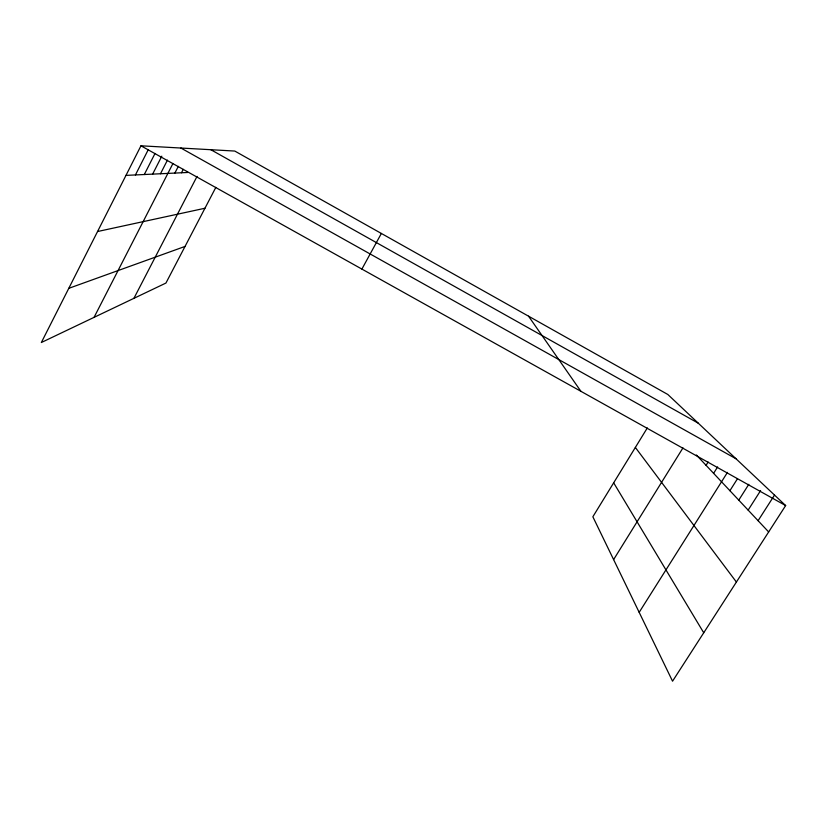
<?xml version="1.0" encoding="UTF-8"?>
<svg xmlns="http://www.w3.org/2000/svg" width="827" height="827" viewBox="0 0 827 827"><rect width="100%" height="100%" fill="white"/><g stroke="black" fill="none" stroke-linecap="round" stroke-linejoin="round"><path stroke-width="1.24" d="M647.314 427.941L592.856 516.772L672.547 681.2L785.65 505.566L667.823 394.479L234.775 151.052L140.962 145.8L41.35 342.512L165.938 283.051L215.857 187.336M135.432 174.942L148.229 149.739M144.301 174.528L155.031 153.44M152.633 174.135L161.792 156.189M160.479 173.763L167.447 160.128M94.061 317.351L172.967 163.477M174.869 173.081L178.322 166.351M181.485 172.771L183.253 169.339M133.912 298.34L197.043 176.389M361.895 269.085L381.361 233.452M613.613 559.59L682.968 447.893M706.072 465.322L708.129 462.035M713.598 473.333L717.629 466.924M639.178 612.342L727.471 472.372M729.91 490.69L737.384 478.895M738.769 500.118L748.807 484.312M748.146 510.104L760.582 490.607M758.09 520.7L774.517 495.073M68.775 288.344L185.041 246.425M97.545 231.529L204.951 208.249M125.973 175.386L187.75 172.471M180.896 148.033L736.04 458.789M140.962 145.8L785.65 505.566M210.844 149.708L698.298 423.207M696.375 454.995L768.655 531.947M635.353 447.438L736.402 582.043M528.546 316.193L580.926 391.326M613.665 482.823L703.725 632.779"/></g></svg>
